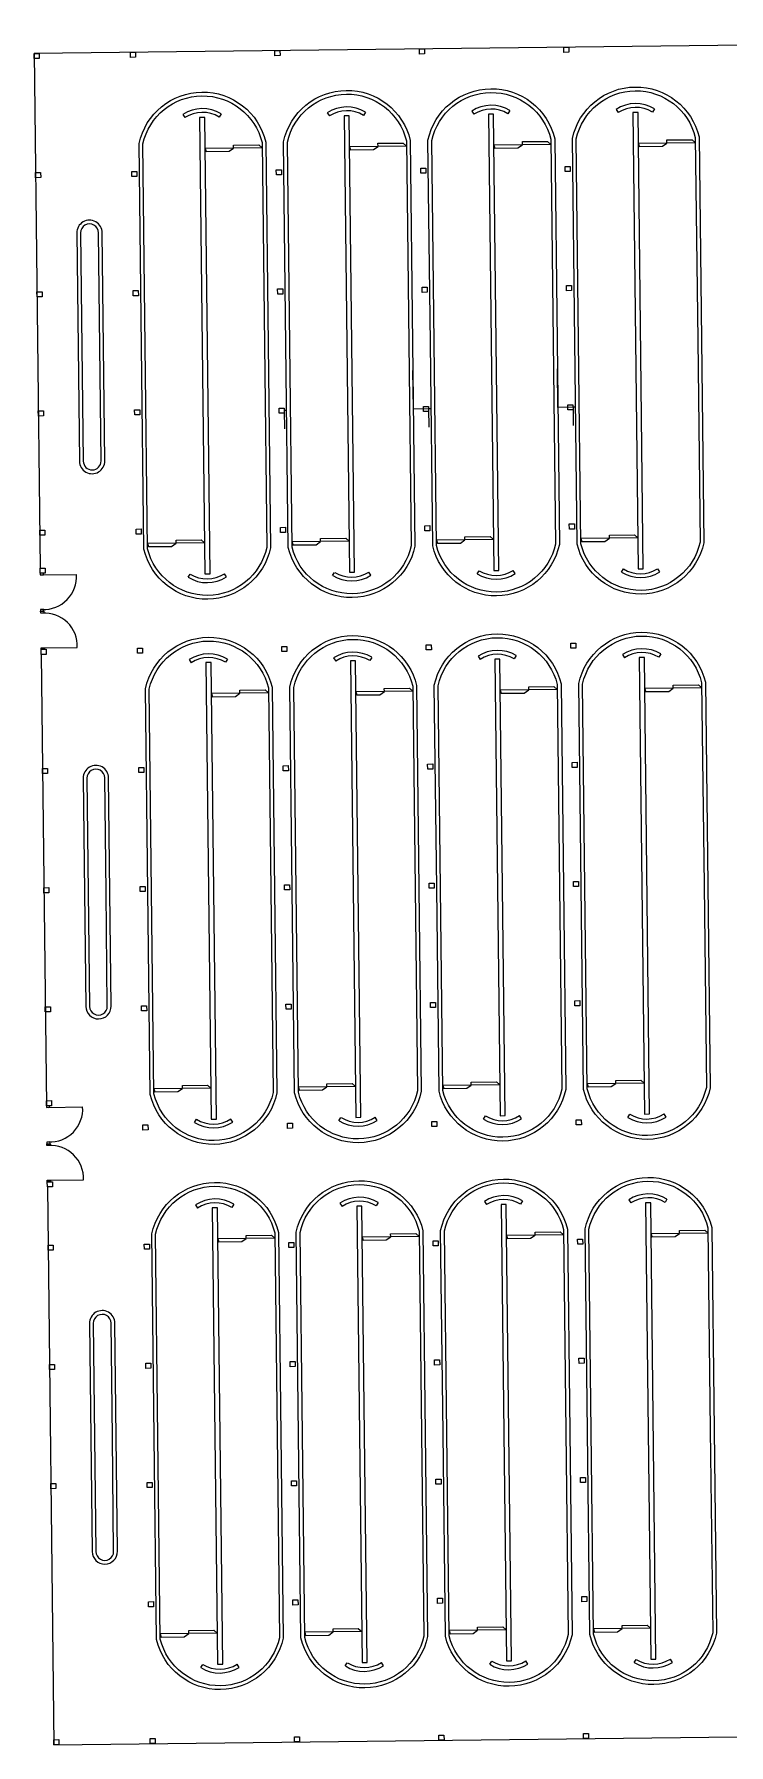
# Model space of a CAD drawing. Header units: metres. Extents: x 2572 to 5235, y 1556 to 2684.
# Drawn here: x 4697.4 to 4724.8, y 2495.2 to 2562.7 of the extents above; entities that cross this region are included whole.
import ezdxf

# ---------------------------------------------------------------- set-up
doc = ezdxf.new("R2010")
doc.units = ezdxf.units.M

msp = doc.modelspace()

# ---------------------------------------------------------------- linework, layer by layer
for points in [[(4697.941, 2517.207), (4698.197, 2495.208), (4763.392, 2495.966), (4762.617, 2562.662), (4697.422, 2561.904), (4697.658, 2541.605)], [(4697.622, 2561.906), (4697.624, 2561.706), (4697.424, 2561.704), (4697.422, 2561.904), (4697.622, 2561.906)], [(4701.421, 2561.95), (4701.424, 2561.75), (4701.224, 2561.748), (4701.221, 2561.948), (4701.421, 2561.95)], [(4707.121, 2562.017), (4707.123, 2561.817), (4706.923, 2561.814), (4706.921, 2562.014), (4707.121, 2562.017)], [(4712.821, 2562.083), (4712.823, 2561.883), (4712.623, 2561.881), (4712.621, 2562.081), (4712.821, 2562.083)], [(4718.52, 2562.149), (4718.523, 2561.949), (4718.323, 2561.947), (4718.32, 2562.147), (4718.52, 2562.149)], [(4703.289, 2559.498), (4703.371, 2559.372)], [(4704.056, 2550.38), (4704.161, 2541.381), (4704.361, 2541.383), (4704.151, 2559.382), (4703.951, 2559.38), (4704.056, 2550.38)], [(4704.796, 2559.523), (4704.718, 2559.394)], [(4708.988, 2559.564), (4709.07, 2559.438)], [(4709.756, 2550.447), (4709.86, 2541.447), (4710.06, 2541.449), (4709.851, 2559.448), (4709.651, 2559.446), (4709.756, 2550.447)], [(4710.496, 2559.589), (4710.418, 2559.461)], [(4714.688, 2559.63), (4714.77, 2559.505)], [(4715.455, 2550.513), (4715.56, 2541.513), (4715.76, 2541.516), (4715.551, 2559.514), (4715.351, 2559.512), (4715.455, 2550.513)], [(4716.195, 2559.655), (4716.117, 2559.527)], [(4720.387, 2559.696), (4720.47, 2559.571)], [(4721.155, 2550.579), (4721.259, 2541.58), (4721.459, 2541.582), (4721.25, 2559.581), (4721.05, 2559.578), (4721.155, 2550.579)], [(4721.895, 2559.721), (4721.817, 2559.593)], [(4723.514, 2558.383), (4721.264, 2558.357), (4721.301, 2558.237), (4722.213, 2558.247), (4722.389, 2558.37), (4722.388, 2558.491), (4723.382, 2558.503), (4723.514, 2558.383)], [(4706.415, 2558.184), (4704.166, 2558.158), (4704.202, 2558.038), (4705.114, 2558.048), (4705.291, 2558.171), (4705.289, 2558.292), (4706.283, 2558.304), (4706.415, 2558.184)], [(4712.115, 2558.251), (4709.865, 2558.225), (4709.902, 2558.104), (4710.814, 2558.115), (4710.99, 2558.238), (4710.989, 2558.359), (4711.983, 2558.37), (4712.115, 2558.251)], [(4717.815, 2558.317), (4715.565, 2558.291), (4715.601, 2558.17), (4716.513, 2558.181), (4716.69, 2558.304), (4716.688, 2558.425), (4717.683, 2558.436), (4717.815, 2558.317)], [(4697.676, 2557.207), (4697.679, 2557.007), (4697.479, 2557.004), (4697.476, 2557.204), (4697.676, 2557.207)], [(4701.476, 2557.251), (4701.478, 2557.051), (4701.278, 2557.048), (4701.276, 2557.248), (4701.476, 2557.251)], [(4707.176, 2557.317), (4707.178, 2557.117), (4706.978, 2557.115), (4706.976, 2557.315), (4707.176, 2557.317)], [(4712.875, 2557.383), (4712.878, 2557.183), (4712.678, 2557.181), (4712.675, 2557.381), (4712.875, 2557.383)], [(4718.575, 2557.449), (4718.577, 2557.249), (4718.377, 2557.247), (4718.375, 2557.447), (4718.575, 2557.449)], [(4697.731, 2552.507), (4697.733, 2552.307), (4697.533, 2552.305), (4697.531, 2552.505), (4697.731, 2552.507)], [(4701.531, 2552.551), (4701.533, 2552.351), (4701.333, 2552.349), (4701.331, 2552.549), (4701.531, 2552.551)], [(4707.23, 2552.617), (4707.233, 2552.417), (4707.033, 2552.415), (4707.03, 2552.615), (4707.23, 2552.617)], [(4712.93, 2552.684), (4712.932, 2552.484), (4712.732, 2552.481), (4712.73, 2552.681), (4712.93, 2552.684)], [(4718.629, 2552.75), (4718.632, 2552.55), (4718.432, 2552.547), (4718.429, 2552.747), (4718.629, 2552.75)], [(4713.086, 2547.885), (4712.386, 2547.877), (4712.368, 2549.406)], [(4718.785, 2547.951), (4718.085, 2547.943), (4718.067, 2549.473)], [(4697.785, 2547.807), (4697.788, 2547.607), (4697.588, 2547.605), (4697.585, 2547.805), (4697.785, 2547.807)], [(4701.585, 2547.851), (4701.588, 2547.651), (4701.388, 2547.649), (4701.385, 2547.849), (4701.585, 2547.851)], [(4707.285, 2547.918), (4707.287, 2547.718), (4707.087, 2547.715), (4707.085, 2547.915), (4707.285, 2547.918)], [(4707.386, 2547.819), (4707.286, 2547.818), (4707.294, 2547.1)], [(4712.984, 2547.984), (4712.987, 2547.784), (4712.787, 2547.782), (4712.784, 2547.982), (4712.984, 2547.984)], [(4713.086, 2547.885), (4712.986, 2547.884), (4712.994, 2547.166)], [(4718.684, 2548.05), (4718.686, 2547.85), (4718.486, 2547.848), (4718.484, 2548.048), (4718.684, 2548.05)], [(4718.785, 2547.951), (4718.685, 2547.95), (4718.694, 2547.232)], [(4697.84, 2543.108), (4697.842, 2542.908), (4697.642, 2542.905), (4697.64, 2543.105), (4697.84, 2543.108)], [(4701.64, 2543.152), (4701.642, 2542.952), (4701.442, 2542.949), (4701.44, 2543.149), (4701.64, 2543.152)], [(4707.339, 2543.218), (4707.342, 2543.018), (4707.142, 2543.016), (4707.139, 2543.216), (4707.339, 2543.218)], [(4713.039, 2543.284), (4713.041, 2543.084), (4712.841, 2543.082), (4712.839, 2543.282), (4713.039, 2543.284)], [(4718.739, 2543.35), (4718.741, 2543.15), (4718.541, 2543.148), (4718.539, 2543.348), (4718.739, 2543.35)], [(4704.146, 2542.601), (4701.897, 2542.575), (4701.933, 2542.454), (4702.845, 2542.465), (4703.021, 2542.588), (4703.02, 2542.709), (4704.014, 2542.72), (4704.146, 2542.601)], [(4709.846, 2542.667), (4707.596, 2542.641), (4707.632, 2542.52), (4708.545, 2542.531), (4708.721, 2542.654), (4708.72, 2542.775), (4709.714, 2542.786), (4709.846, 2542.667)], [(4715.546, 2542.733), (4713.296, 2542.707), (4713.332, 2542.587), (4714.244, 2542.597), (4714.421, 2542.72), (4714.419, 2542.841), (4715.413, 2542.853), (4715.546, 2542.733)], [(4721.245, 2542.8), (4718.995, 2542.773), (4719.032, 2542.653), (4719.944, 2542.664), (4720.12, 2542.786), (4720.119, 2542.907), (4721.113, 2542.919), (4721.245, 2542.8)], [(4697.858, 2541.608), (4697.86, 2541.408), (4697.66, 2541.405), (4697.658, 2541.605), (4697.858, 2541.608)], [(4697.784, 2541.407), (4697.66, 2541.405), (4697.661, 2541.343), (4697.785, 2541.345), (4697.784, 2541.407)], [(4697.723, 2541.344), (4699.09, 2541.36)], [(4703.501, 2541.247), (4703.58, 2541.375)], [(4705.008, 2541.258), (4704.927, 2541.384)], [(4709.2, 2541.314), (4709.279, 2541.441)], [(4710.708, 2541.324), (4710.627, 2541.45)], [(4714.9, 2541.38), (4714.979, 2541.507)], [(4716.407, 2541.39), (4716.327, 2541.516)], [(4720.6, 2541.446), (4720.679, 2541.574)], [(4722.107, 2541.456), (4722.026, 2541.583)], [(4697.801, 2539.978), (4697.676, 2539.976), (4697.677, 2539.905), (4697.802, 2539.907), (4697.801, 2539.978)], [(4697.802, 2539.836), (4697.678, 2539.835), (4697.677, 2539.905), (4697.802, 2539.907), (4697.802, 2539.836)], [(4697.819, 2538.407), (4697.695, 2538.406), (4697.694, 2538.468), (4697.818, 2538.469), (4697.819, 2538.407)], [(4697.895, 2538.408), (4697.897, 2538.208), (4697.697, 2538.206), (4697.695, 2538.406), (4697.895, 2538.408)], [(4697.756, 2538.468), (4699.123, 2538.484)], [(4701.694, 2538.452), (4701.697, 2538.252), (4701.497, 2538.25), (4701.494, 2538.45), (4701.694, 2538.452)], [(4707.394, 2538.518), (4707.396, 2538.318), (4707.196, 2538.316), (4707.194, 2538.516), (4707.394, 2538.518)], [(4713.094, 2538.585), (4713.096, 2538.385), (4712.896, 2538.382), (4712.894, 2538.582), (4713.094, 2538.585)], [(4718.793, 2538.651), (4718.796, 2538.451), (4718.596, 2538.448), (4718.593, 2538.648), (4718.793, 2538.651)], [(4697.697, 2538.206), (4697.904, 2520.407)], [(4703.538, 2537.999), (4703.621, 2537.874)], [(4704.306, 2528.882), (4704.41, 2519.882), (4704.61, 2519.885), (4704.401, 2537.883), (4704.201, 2537.881), (4704.306, 2528.882)], [(4705.046, 2538.024), (4704.968, 2537.896)], [(4709.238, 2538.065), (4709.32, 2537.94)], [(4710.005, 2528.948), (4710.11, 2519.949), (4710.31, 2519.951), (4710.101, 2537.95), (4709.901, 2537.947), (4710.005, 2528.948)], [(4710.745, 2538.09), (4710.667, 2537.962)], [(4714.938, 2538.132), (4715.02, 2538.006)], [(4715.705, 2529.014), (4715.81, 2520.015), (4716.01, 2520.017), (4715.8, 2538.016), (4715.6, 2538.014), (4715.705, 2529.014)], [(4716.445, 2538.157), (4716.367, 2538.028)], [(4720.637, 2538.198), (4720.719, 2538.072)], [(4721.405, 2529.08), (4721.509, 2520.081), (4721.709, 2520.083), (4721.5, 2538.082), (4721.3, 2538.08), (4721.405, 2529.08)], [(4722.145, 2538.223), (4722.067, 2538.095)], [(4718.065, 2536.818), (4715.815, 2536.792), (4715.851, 2536.672), (4716.763, 2536.682), (4716.94, 2536.805), (4716.938, 2536.926), (4717.932, 2536.938), (4718.065, 2536.818)], [(4723.764, 2536.885), (4721.514, 2536.858), (4721.551, 2536.738), (4722.463, 2536.749), (4722.639, 2536.872), (4722.638, 2536.992), (4723.632, 2537.004), (4723.764, 2536.885)], [(4706.665, 2536.686), (4704.415, 2536.66), (4704.452, 2536.539), (4705.364, 2536.55), (4705.54, 2536.673), (4705.539, 2536.794), (4706.533, 2536.805), (4706.665, 2536.686)], [(4712.365, 2536.752), (4710.115, 2536.726), (4710.151, 2536.606), (4711.064, 2536.616), (4711.24, 2536.739), (4711.239, 2536.86), (4712.233, 2536.872), (4712.365, 2536.752)], [(4697.949, 2533.708), (4697.952, 2533.508), (4697.752, 2533.506), (4697.749, 2533.706), (4697.949, 2533.708)], [(4701.749, 2533.752), (4701.751, 2533.552), (4701.551, 2533.55), (4701.549, 2533.75), (4701.749, 2533.752)], [(4707.449, 2533.819), (4707.451, 2533.619), (4707.251, 2533.616), (4707.249, 2533.816), (4707.449, 2533.819)], [(4713.148, 2533.885), (4713.151, 2533.685), (4712.951, 2533.683), (4712.948, 2533.882), (4713.148, 2533.885)], [(4718.848, 2533.951), (4718.85, 2533.751), (4718.65, 2533.749), (4718.648, 2533.949), (4718.848, 2533.951)], [(4698.004, 2529.009), (4698.006, 2528.809), (4697.806, 2528.806), (4697.804, 2529.006), (4698.004, 2529.009)], [(4701.804, 2529.053), (4701.806, 2528.853), (4701.606, 2528.85), (4701.604, 2529.05), (4701.804, 2529.053)], [(4707.503, 2529.119), (4707.506, 2528.919), (4707.306, 2528.917), (4707.303, 2529.117), (4707.503, 2529.119)], [(4713.203, 2529.185), (4713.205, 2528.985), (4713.005, 2528.983), (4713.003, 2529.183), (4713.203, 2529.185)], [(4718.903, 2529.251), (4718.905, 2529.051), (4718.705, 2529.049), (4718.703, 2529.249), (4718.903, 2529.251)], [(4698.059, 2524.309), (4698.061, 2524.109), (4697.861, 2524.107), (4697.859, 2524.306), (4698.059, 2524.309)], [(4701.858, 2524.353), (4701.861, 2524.153), (4701.661, 2524.151), (4701.658, 2524.351), (4701.858, 2524.353)], [(4707.558, 2524.419), (4707.56, 2524.219), (4707.36, 2524.217), (4707.358, 2524.417), (4707.558, 2524.419)], [(4713.258, 2524.485), (4713.26, 2524.285), (4713.06, 2524.283), (4713.058, 2524.483), (4713.258, 2524.485)], [(4718.957, 2524.552), (4718.959, 2524.352), (4718.759, 2524.349), (4718.757, 2524.549), (4718.957, 2524.552)], [(4721.495, 2521.301), (4719.245, 2521.275), (4719.282, 2521.154), (4720.194, 2521.165), (4720.37, 2521.288), (4720.369, 2521.409), (4721.363, 2521.42), (4721.495, 2521.301)], [(4704.396, 2521.102), (4702.146, 2521.076), (4702.183, 2520.956), (4703.095, 2520.966), (4703.271, 2521.089), (4703.27, 2521.21), (4704.264, 2521.222), (4704.396, 2521.102)], [(4710.096, 2521.168), (4707.846, 2521.142), (4707.882, 2521.022), (4708.795, 2521.033), (4708.971, 2521.155), (4708.97, 2521.276), (4709.964, 2521.288), (4710.096, 2521.168)], [(4715.795, 2521.235), (4713.546, 2521.209), (4713.582, 2521.088), (4714.494, 2521.099), (4714.671, 2521.222), (4714.669, 2521.343), (4715.663, 2521.354), (4715.795, 2521.235)], [(4698.102, 2520.609), (4698.104, 2520.409), (4697.904, 2520.407), (4697.902, 2520.607), (4698.102, 2520.609)], [(4698.028, 2520.408), (4697.904, 2520.407), (4697.905, 2520.345), (4698.029, 2520.346), (4698.028, 2520.408)], [(4697.967, 2520.345), (4699.334, 2520.361)], [(4720.849, 2519.948), (4720.929, 2520.075)], [(4722.357, 2519.958), (4722.276, 2520.084)], [(4701.913, 2519.653), (4701.915, 2519.453), (4701.715, 2519.451), (4701.713, 2519.651), (4701.913, 2519.653)], [(4703.751, 2519.749), (4703.83, 2519.876)], [(4705.258, 2519.759), (4705.177, 2519.885)], [(4707.613, 2519.72), (4707.615, 2519.52), (4707.415, 2519.517), (4707.413, 2519.717), (4707.613, 2519.72)], [(4709.45, 2519.815), (4709.529, 2519.943)], [(4710.958, 2519.825), (4710.877, 2519.952)], [(4713.312, 2519.786), (4713.314, 2519.586), (4713.114, 2519.583), (4713.112, 2519.783), (4713.312, 2519.786)], [(4715.15, 2519.881), (4715.229, 2520.009)], [(4716.657, 2519.892), (4716.576, 2520.018)], [(4719.012, 2519.852), (4719.014, 2519.652), (4718.814, 2519.65), (4718.812, 2519.85), (4719.012, 2519.852)], [(4698.045, 2518.979), (4697.92, 2518.978), (4697.921, 2518.907), (4698.046, 2518.908), (4698.045, 2518.979)], [(4698.046, 2518.837), (4697.922, 2518.836), (4697.921, 2518.907), (4698.046, 2518.908), (4698.046, 2518.837)], [(4698.063, 2517.408), (4697.939, 2517.407), (4697.938, 2517.469), (4698.062, 2517.471), (4698.063, 2517.408)], [(4698.139, 2517.409), (4698.141, 2517.209), (4697.941, 2517.207), (4697.939, 2517.407), (4698.139, 2517.409)], [(4698, 2517.47), (4699.367, 2517.486)], [(4720.887, 2516.699), (4720.969, 2516.574)], [(4722.394, 2516.724), (4722.317, 2516.596)], [(4703.788, 2516.501), (4703.87, 2516.375)], [(4704.556, 2507.383), (4704.66, 2498.384), (4704.86, 2498.386), (4704.651, 2516.385), (4704.451, 2516.383), (4704.556, 2507.383)], [(4705.296, 2516.526), (4705.218, 2516.397)], [(4709.488, 2516.567), (4709.57, 2516.441)], [(4710.255, 2507.449), (4710.36, 2498.45), (4710.56, 2498.452), (4710.351, 2516.451), (4710.151, 2516.449), (4710.255, 2507.449)], [(4710.995, 2516.592), (4710.917, 2516.464)], [(4715.188, 2516.633), (4715.27, 2516.508)], [(4715.955, 2507.516), (4716.059, 2498.516), (4716.259, 2498.519), (4716.05, 2516.517), (4715.85, 2516.515), (4715.955, 2507.516)], [(4716.695, 2516.658), (4716.617, 2516.53)], [(4721.655, 2507.582), (4721.759, 2498.582), (4721.959, 2498.585), (4721.75, 2516.584), (4721.55, 2516.581), (4721.655, 2507.582)], [(4712.615, 2515.254), (4710.365, 2515.227), (4710.401, 2515.107), (4711.313, 2515.118), (4711.49, 2515.241), (4711.488, 2515.361), (4712.483, 2515.373), (4712.615, 2515.254)], [(4718.314, 2515.32), (4716.065, 2515.294), (4716.101, 2515.173), (4717.013, 2515.184), (4717.189, 2515.307), (4717.188, 2515.428), (4718.182, 2515.439), (4718.314, 2515.32)], [(4724.014, 2515.386), (4721.764, 2515.36), (4721.8, 2515.239), (4722.713, 2515.25), (4722.889, 2515.373), (4722.888, 2515.494), (4723.882, 2515.505), (4724.014, 2515.386)], [(4698.168, 2514.909), (4698.17, 2514.709), (4697.97, 2514.707), (4697.968, 2514.907), (4698.168, 2514.909)], [(4701.968, 2514.954), (4701.97, 2514.754), (4701.77, 2514.751), (4701.768, 2514.951), (4701.968, 2514.954)], [(4706.915, 2515.187), (4704.665, 2515.161), (4704.702, 2515.041), (4705.614, 2515.051), (4705.79, 2515.174), (4705.789, 2515.295), (4706.783, 2515.307), (4706.915, 2515.187)], [(4707.667, 2515.02), (4707.669, 2514.82), (4707.469, 2514.818), (4707.467, 2515.018), (4707.667, 2515.02)], [(4713.367, 2515.086), (4713.369, 2514.886), (4713.169, 2514.884), (4713.167, 2515.084), (4713.367, 2515.086)], [(4719.066, 2515.152), (4719.069, 2514.952), (4718.869, 2514.95), (4718.866, 2515.15), (4719.066, 2515.152)], [(4698.222, 2510.21), (4698.225, 2510.01), (4698.025, 2510.007), (4698.022, 2510.207), (4698.222, 2510.21)], [(4702.022, 2510.254), (4702.024, 2510.054), (4701.824, 2510.052), (4701.822, 2510.252), (4702.022, 2510.254)], [(4707.722, 2510.32), (4707.724, 2510.12), (4707.524, 2510.118), (4707.522, 2510.318), (4707.722, 2510.32)], [(4713.421, 2510.386), (4713.424, 2510.186), (4713.224, 2510.184), (4713.221, 2510.384), (4713.421, 2510.386)], [(4719.121, 2510.453), (4719.123, 2510.253), (4718.923, 2510.25), (4718.921, 2510.45), (4719.121, 2510.453)], [(4698.277, 2505.51), (4698.279, 2505.31), (4698.079, 2505.308), (4698.077, 2505.508), (4698.277, 2505.51)], [(4702.077, 2505.554), (4702.079, 2505.354), (4701.879, 2505.352), (4701.877, 2505.552), (4702.077, 2505.554)], [(4707.776, 2505.62), (4707.779, 2505.421), (4707.579, 2505.418), (4707.576, 2505.618), (4707.776, 2505.62)], [(4713.476, 2505.687), (4713.478, 2505.487), (4713.278, 2505.484), (4713.276, 2505.684), (4713.476, 2505.687)], [(4719.176, 2505.753), (4719.178, 2505.553), (4718.978, 2505.551), (4718.976, 2505.751), (4719.176, 2505.753)], [(4702.131, 2500.855), (4702.134, 2500.655), (4701.934, 2500.652), (4701.931, 2500.852), (4702.131, 2500.855)], [(4707.831, 2500.921), (4707.833, 2500.721), (4707.633, 2500.718), (4707.631, 2500.918), (4707.831, 2500.921)], [(4713.531, 2500.987), (4713.533, 2500.787), (4713.333, 2500.785), (4713.331, 2500.985), (4713.531, 2500.987)], [(4719.23, 2501.053), (4719.233, 2500.853), (4719.033, 2500.851), (4719.03, 2501.051), (4719.23, 2501.053)], [(4716.045, 2499.736), (4713.795, 2499.71), (4713.832, 2499.59), (4714.744, 2499.6), (4714.92, 2499.723), (4714.919, 2499.844), (4715.913, 2499.856), (4716.045, 2499.736)], [(4721.745, 2499.802), (4719.495, 2499.776), (4719.531, 2499.656), (4720.444, 2499.666), (4720.62, 2499.789), (4720.619, 2499.91), (4721.613, 2499.922), (4721.745, 2499.802)], [(4704.646, 2499.604), (4702.396, 2499.578), (4702.433, 2499.457), (4703.345, 2499.468), (4703.521, 2499.591), (4703.52, 2499.712), (4704.514, 2499.723), (4704.646, 2499.604)], [(4710.346, 2499.67), (4708.096, 2499.644), (4708.132, 2499.523), (4709.044, 2499.534), (4709.221, 2499.657), (4709.219, 2499.778), (4710.213, 2499.789), (4710.346, 2499.67)], [(4715.4, 2498.383), (4715.479, 2498.51)], [(4716.907, 2498.393), (4716.826, 2498.519)], [(4721.099, 2498.449), (4721.178, 2498.576)], [(4722.607, 2498.459), (4722.526, 2498.586)], [(4704, 2498.25), (4704.08, 2498.378)], [(4705.508, 2498.261), (4705.427, 2498.387)], [(4709.7, 2498.317), (4709.779, 2498.444)], [(4711.207, 2498.327), (4711.127, 2498.453)], [(4698.394, 2495.411), (4698.397, 2495.211), (4698.197, 2495.208), (4698.194, 2495.408), (4698.394, 2495.411)], [(4702.194, 2495.455), (4702.196, 2495.255), (4701.996, 2495.253), (4701.994, 2495.453), (4702.194, 2495.455)], [(4707.894, 2495.521), (4707.896, 2495.321), (4707.696, 2495.319), (4707.694, 2495.519), (4707.894, 2495.521)], [(4713.593, 2495.587), (4713.596, 2495.387), (4713.396, 2495.385), (4713.393, 2495.585), (4713.593, 2495.587)], [(4719.293, 2495.654), (4719.295, 2495.454), (4719.095, 2495.451), (4719.093, 2495.651), (4719.293, 2495.654)]]:
    msp.add_lwpolyline(points)
for points in [[(4723.755, 2550.609), (4723.848, 2542.61, -0.8), (4718.848, 2542.552), (4718.755, 2550.551), (4718.662, 2558.551, -0.8), (4723.662, 2558.609), (4723.755, 2550.609)], [(4706.656, 2550.41), (4706.749, 2542.411, -0.8), (4701.749, 2542.353), (4701.656, 2550.352), (4701.563, 2558.352, -0.8), (4706.563, 2558.41), (4706.656, 2550.41)], [(4712.355, 2550.477), (4712.448, 2542.477, -0.8), (4707.449, 2542.419), (4707.356, 2550.419), (4707.263, 2558.418, -0.8), (4712.262, 2558.476), (4712.355, 2550.477)], [(4718.055, 2550.543), (4718.148, 2542.544, -0.8), (4713.148, 2542.485), (4713.055, 2550.485), (4712.962, 2558.484, -0.8), (4717.962, 2558.542), (4718.055, 2550.543)], [(4699.156, 2550.323), (4699.209, 2545.824, 1), (4700.209, 2545.835), (4700.156, 2550.335), (4700.104, 2554.835, 1), (4699.104, 2554.823), (4699.156, 2550.323)], [(4712.605, 2528.978), (4712.698, 2520.979, -0.8), (4707.699, 2520.921), (4707.606, 2528.92), (4707.513, 2536.92, -0.8), (4712.512, 2536.978), (4712.605, 2528.978)], [(4718.305, 2529.044), (4718.398, 2521.045, -0.8), (4713.398, 2520.987), (4713.305, 2528.986), (4713.212, 2536.986, -0.8), (4718.212, 2537.044), (4718.305, 2529.044)], [(4724.004, 2529.111), (4724.097, 2521.111, -0.8), (4719.098, 2521.053), (4719.005, 2529.053), (4718.912, 2537.052, -0.8), (4723.912, 2537.11), (4724.004, 2529.111)], [(4706.906, 2528.912), (4706.999, 2520.912, -0.8), (4701.999, 2520.854), (4701.906, 2528.854), (4701.813, 2536.853, -0.8), (4706.813, 2536.911), (4706.906, 2528.912)], [(4699.406, 2528.825), (4699.458, 2524.325, 1), (4700.458, 2524.337), (4700.406, 2528.836), (4700.354, 2533.336, 1), (4699.354, 2533.324), (4699.406, 2528.825)], [(4707.155, 2507.413), (4707.248, 2499.414, -0.8), (4702.249, 2499.356), (4702.156, 2507.355), (4702.063, 2515.355, -0.8), (4707.063, 2515.413), (4707.155, 2507.413)], [(4712.855, 2507.48), (4712.948, 2499.48, -0.8), (4707.948, 2499.422), (4707.855, 2507.422), (4707.762, 2515.421, -0.8), (4712.762, 2515.479), (4712.855, 2507.48)], [(4718.555, 2507.546), (4718.648, 2499.546, -0.8), (4713.648, 2499.488), (4713.555, 2507.488), (4713.462, 2515.487, -0.8), (4718.462, 2515.545), (4718.555, 2507.546)], [(4724.254, 2507.612), (4724.347, 2499.613, -0.8), (4719.348, 2499.555), (4719.255, 2507.554), (4719.162, 2515.553, -0.8), (4724.161, 2515.612), (4724.254, 2507.612)], [(4699.656, 2507.326), (4699.708, 2502.827, 1), (4700.708, 2502.838), (4700.656, 2507.338), (4700.604, 2511.838, 1), (4699.604, 2511.826), (4699.656, 2507.326)]]:
    msp.add_lwpolyline(points, format="xyb")
for points in [[(4706.506, 2550.409), (4706.599, 2542.426, -0.794435), (4701.899, 2542.372), (4701.806, 2550.354), (4701.713, 2558.337, -0.794435), (4706.413, 2558.391)], [(4712.205, 2550.475), (4712.298, 2542.492, -0.794435), (4707.599, 2542.438), (4707.506, 2550.42), (4707.413, 2558.403, -0.794435), (4712.113, 2558.458)], [(4717.905, 2550.541), (4717.998, 2542.559, -0.794435), (4713.298, 2542.504), (4713.205, 2550.487), (4713.113, 2558.469, -0.794435), (4717.812, 2558.524)], [(4723.605, 2550.607), (4723.697, 2542.625, -0.794435), (4718.998, 2542.57), (4718.905, 2550.553), (4718.812, 2558.535, -0.794435), (4723.512, 2558.59)], [(4699.306, 2550.325), (4699.359, 2545.825, 1), (4700.059, 2545.834), (4700.006, 2550.333), (4699.954, 2554.833, 1), (4699.254, 2554.825)], [(4706.756, 2528.91), (4706.848, 2520.928, -0.794435), (4702.149, 2520.873), (4702.056, 2528.856), (4701.963, 2536.838, -0.794435), (4706.663, 2536.893)], [(4712.455, 2528.976), (4712.548, 2520.994, -0.794435), (4707.848, 2520.939), (4707.756, 2528.922), (4707.663, 2536.904, -0.794435), (4712.363, 2536.959)], [(4718.155, 2529.043), (4718.248, 2521.06, -0.794435), (4713.548, 2521.006), (4713.455, 2528.988), (4713.362, 2536.971, -0.794435), (4718.062, 2537.025)], [(4723.855, 2529.109), (4723.947, 2521.126, -0.794435), (4719.248, 2521.072), (4719.155, 2529.054), (4719.062, 2537.037, -0.794435), (4723.762, 2537.091)], [(4699.556, 2528.827), (4699.608, 2524.327, 1), (4700.308, 2524.335), (4700.256, 2528.835), (4700.204, 2533.334, 1), (4699.504, 2533.326)], [(4718.405, 2507.544), (4718.497, 2499.562, -0.794435), (4713.798, 2499.507), (4713.705, 2507.49), (4713.612, 2515.472, -0.794435), (4718.312, 2515.527)], [(4724.104, 2507.61), (4724.197, 2499.628, -0.794435), (4719.497, 2499.573), (4719.405, 2507.556), (4719.312, 2515.538, -0.794435), (4724.012, 2515.593)], [(4707.006, 2507.412), (4707.098, 2499.429, -0.794435), (4702.399, 2499.374), (4702.306, 2507.357), (4702.213, 2515.34, -0.794435), (4706.913, 2515.394)], [(4712.705, 2507.478), (4712.798, 2499.495, -0.794435), (4708.098, 2499.441), (4708.005, 2507.423), (4707.913, 2515.406, -0.794435), (4712.612, 2515.46)], [(4699.806, 2507.328), (4699.858, 2502.828, 1), (4700.558, 2502.836), (4700.506, 2507.336), (4700.454, 2511.836, 1), (4699.754, 2511.828)]]:
    msp.add_lwpolyline(points, format="xyb", close=True)
for centre, radius, start, end in [((4715.461, 2558.447), 1.413, 58.71144, 123.17548), ((4721.161, 2558.514), 1.413, 58.71144, 123.17548), ((4704.062, 2558.315), 1.413, 58.71144, 123.17548), ((4704.062, 2558.315), 1.263, 58.71144, 123.17548), ((4709.762, 2558.381), 1.413, 58.71144, 123.17548), ((4709.762, 2558.381), 1.263, 58.71144, 123.17548), ((4715.461, 2558.447), 1.263, 58.71144, 123.17548), ((4721.161, 2558.514), 1.263, 58.71144, 123.17548), ((4697.795, 2541.273), 1.297, 267.49507, 3.83656), ((4704.246, 2542.448), 1.413, 238.15615, 302.62018), ((4704.246, 2542.448), 1.263, 238.15615, 302.62018), ((4709.946, 2542.514), 1.413, 238.15615, 302.62018), ((4709.946, 2542.514), 1.263, 238.15615, 302.62018), ((4715.646, 2542.58), 1.413, 238.15615, 302.62018), ((4715.646, 2542.58), 1.263, 238.15615, 302.62018), ((4721.345, 2542.647), 1.413, 238.15615, 302.62018), ((4721.345, 2542.647), 1.263, 238.15615, 302.62018), ((4697.827, 2538.541), 1.297, 357.49507, 93.83656), ((4710.011, 2536.883), 1.413, 58.71144, 123.17548), ((4715.711, 2536.949), 1.413, 58.71144, 123.17548), ((4721.411, 2537.015), 1.413, 58.71144, 123.17548), ((4721.411, 2537.015), 1.263, 58.71144, 123.17548), ((4704.312, 2536.816), 1.413, 58.71144, 123.17548), ((4704.312, 2536.816), 1.263, 58.71144, 123.17548), ((4710.011, 2536.883), 1.263, 58.71144, 123.17548), ((4715.711, 2536.949), 1.263, 58.71144, 123.17548), ((4698.039, 2520.274), 1.297, 267.49507, 3.83656), ((4721.595, 2521.148), 1.263, 238.15615, 302.62018), ((4704.496, 2520.949), 1.413, 238.15615, 302.62018), ((4704.496, 2520.949), 1.263, 238.15615, 302.62018), ((4710.196, 2521.016), 1.413, 238.15615, 302.62018), ((4710.196, 2521.016), 1.263, 238.15615, 302.62018), ((4715.895, 2521.082), 1.413, 238.15615, 302.62018), ((4715.895, 2521.082), 1.263, 238.15615, 302.62018), ((4721.595, 2521.148), 1.413, 238.15615, 302.62018), ((4698.071, 2517.542), 1.297, 357.49507, 93.83656), ((4704.562, 2515.318), 1.413, 58.71144, 123.17548), ((4710.261, 2515.384), 1.413, 58.71144, 123.17548), ((4715.961, 2515.45), 1.413, 58.71144, 123.17548), ((4715.961, 2515.45), 1.263, 58.71144, 123.17548), ((4721.66, 2515.517), 1.413, 58.71144, 123.17548), ((4721.66, 2515.517), 1.263, 58.71144, 123.17548), ((4704.562, 2515.318), 1.263, 58.71144, 123.17548), ((4710.261, 2515.384), 1.263, 58.71144, 123.17548), ((4716.145, 2499.583), 1.263, 238.15615, 302.62018), ((4721.845, 2499.65), 1.263, 238.15615, 302.62018), ((4704.746, 2499.451), 1.413, 238.15615, 302.62018), ((4704.746, 2499.451), 1.263, 238.15615, 302.62018), ((4710.446, 2499.517), 1.413, 238.15615, 302.62018), ((4710.446, 2499.517), 1.263, 238.15615, 302.62018), ((4716.145, 2499.583), 1.413, 238.15615, 302.62018), ((4721.845, 2499.65), 1.413, 238.15615, 302.62018)]:
    msp.add_arc(centre, radius, start, end)

doc.saveas('drawing.dxf')
